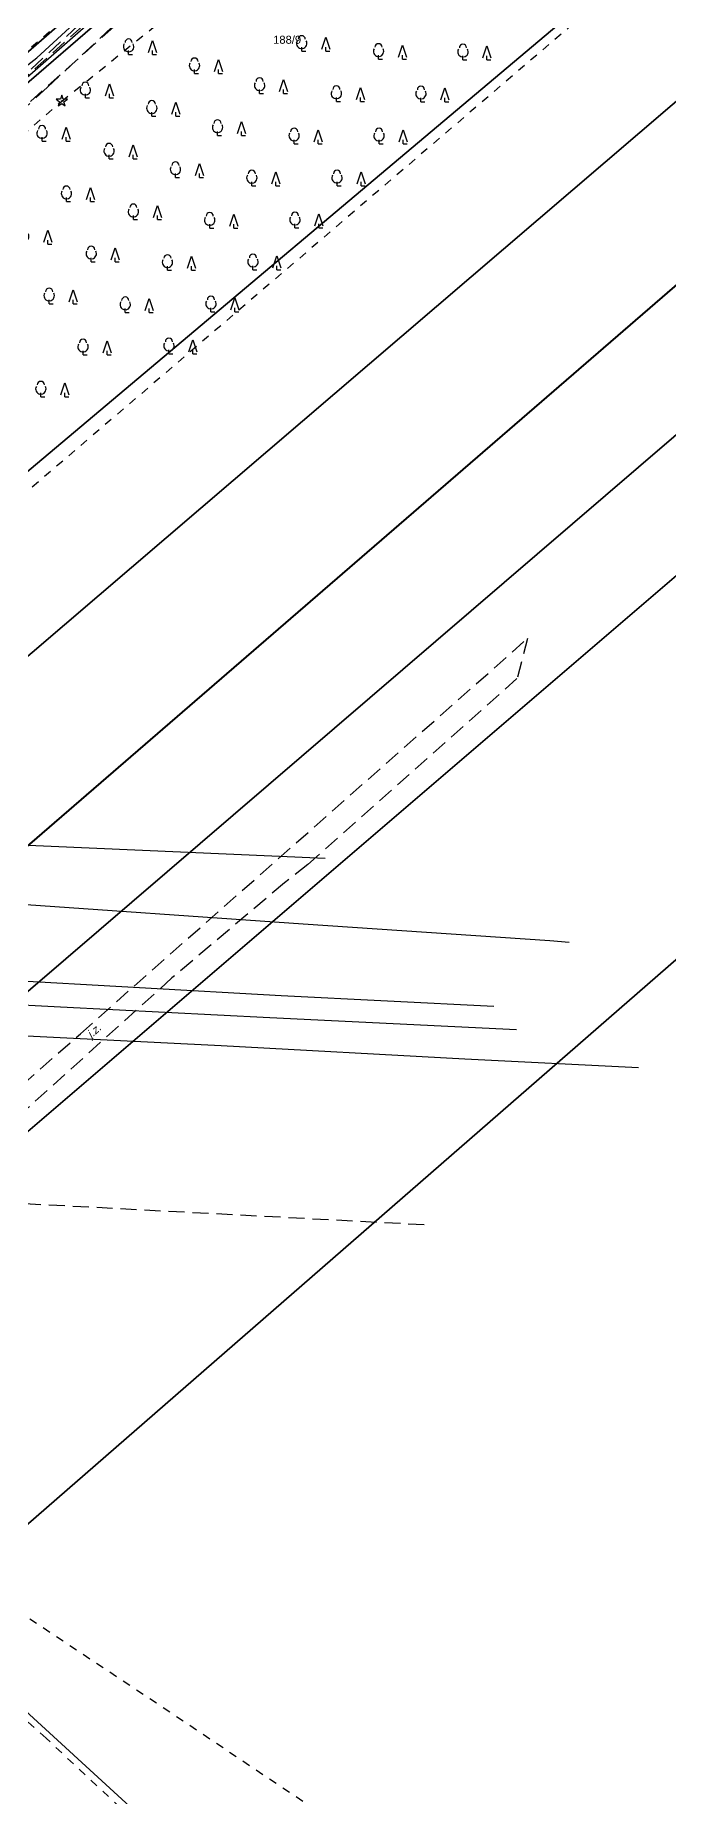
# Model space of a CAD drawing. Header units: metres. Extents: x 7542702 to 7555152, y 5804026 to 5815503.
# Drawn here: x 7545258.7 to 7545337.9, y 5806987.1 to 5807207.3 of the extents above; entities that cross this region are included whole.
import ezdxf

# ---------------------------------------------------------------- set-up
doc = ezdxf.new("R2010")
doc.units = ezdxf.units.M
for name, pattern in [('4001', [0]), ('4002', [2, 1, -1]), ('4003', [3, 2, -1])]:
    doc.linetypes.add(name, pattern=pattern)
for name, color, linetype in [('Drogi', 135, 'Continuous'), ('Dzialki', 165, 'Continuous'), ('Projekty', 252, 'Continuous'), ('Roslinnosc', 104, 'Continuous'), ('Uz_Energia', 1, 'Continuous'), ('Uz_Specjalne', 7, 'Continuous'), ('Uz_Telekomunikacja', 252, 'Continuous')]:
    doc.layers.add(name, color=color, linetype=linetype)
doc.styles.get("Standard").update_dxf_attribs({"font": 'arial.ttf'})

# ---------------------------------------------------------------- blocks, each defined once
blk = doc.blocks.new('1412')
at = {"layer": 'Roslinnosc', "color": 104, "linetype": 'Continuous'}
for p, q in [((-0.33, 0.47), (-1.43, 0.47)), ((-1.43, 0.47), (-0.55, -0.17)), ((0, 1.5), (-0.33, 0.47)), ((0.33, 0.47), (0, 1.5)), ((1.43, 0.47), (0.33, 0.47)), ((0.55, -0.17), (1.43, 0.47)), ((-0.55, -0.17), (-0.88, -1.21)), ((-0.88, -1.21), (0, -0.57)), ((0, -0.57), (0.88, -1.21)), ((0.88, -1.21), (0.55, -0.17))]:
    blk.add_line(p, q, dxfattribs=at)
blk.add_circle((0, 0), 0.1, dxfattribs=at)
blk = doc.blocks.new('1433')
at = {"layer": 'Roslinnosc', "color": 104, "linetype": 'Continuous'}
for p, q in [((-3, 0), (-3, 1)), ((-3, 0), (-2, 0)), ((2, 0.5), (3, 3.5)), ((3, 3.5), (4, 0.5)), ((3, 0), (3, 1)), ((3, 0), (4, 0))]:
    blk.add_line(p, q, dxfattribs=at)
for centre, radius, start, end in [((-3, 2), 1.3, 150, 260), ((-3, 3), 0.9, 0, 180), ((-3, 2), 1.3, 280, 30)]:
    blk.add_arc(centre, radius, start, end, dxfattribs=at)

msp = doc.modelspace()

# ---------------------------------------------------------------- linework, layer by layer
at = {"layer": 'Drogi', "color": 8, "linetype": '4003'}
for p, q in [((7545254.2, 5807199.05), (7545275.36, 5807218.17)), ((7545258.18, 5807203.06, 128.5), (7545275.28, 5807218.91, 128.5)), ((7545277.45, 5807216.33), (7545255.97, 5807197.1)), ((7545277.03, 5807216.4, 128.4), (7545260.22, 5807200.8, 128.5)), ((7545260.22, 5807200.8, 128.5), (7545238.57, 5807180.95, 128.9)), ((7545264.33, 5807082.48), (7545320.2, 5807131.88)), ((7545320.2, 5807131.88), (7545318.89, 5807126.86)), ((7545318.89, 5807126.86), (7545292.74, 5807103.61)), ((7545292.74, 5807103.61), (7545289.82, 5807101.33)), ((7545289.82, 5807101.33), (7545275.77, 5807089.45)), ((7545275.77, 5807089.45), (7545214.35, 5807034.01)), ((7545212.1, 5807036.33), (7545264.33, 5807082.48))]:
    msp.add_line(p, q, dxfattribs=at)
at = {"layer": 'Dzialki'}
for p, q in [((7545617.39, 5807437.51), (7545180.56, 5807063.62)), ((7545180.56, 5807063.62), (7545617.39, 5807437.51)), ((7545628.77, 5807426.82), (7545194.2, 5807051.03)), ((7545194.2, 5807051.03), (7545628.77, 5807426.82)), ((7545639.29, 5807415.34), (7545204.2, 5807041.79)), ((7545204.2, 5807041.79), (7545639.29, 5807415.34)), ((7545213.99, 5807032.74), (7545648.08, 5807404.95)), ((7545648.08, 5807404.95), (7545213.99, 5807032.74)), ((7545415.05, 5807337.2), (7545140.79, 5807100.36)), ((7545140.79, 5807100.36), (7545415.05, 5807337.2)), ((7545166.9, 5807076.25), (7545439.67, 5807306.05)), ((7545439.67, 5807306.05), (7545166.9, 5807076.25)), ((7545139.03, 5807101.99), (7545281.6, 5807225.92)), ((7545281.6, 5807225.92), (7545139.03, 5807101.99)), ((7545362.13, 5807112.1), (7545252.38, 5807016.5)), ((7545252.38, 5807016.5), (7545362.13, 5807112.1)), ((7545231.14, 5807021.89), (7545273.01, 5806983.61)), ((7545273.01, 5806983.61), (7545231.14, 5807021.89))]:
    msp.add_line(p, q, dxfattribs=at)
at = {"layer": 'Projekty', "linetype": '4003'}
msp.add_line((7545307.31, 5807058.58), (7545207.05, 5807063.87), dxfattribs=at)
at = {"layer": 'Roslinnosc', "color": 104, "linetype": '4002'}
for points in [[(7545209.64, 5807109.11, 0), (7545193.82, 5807111.3, 0), (7545173.57, 5807113.54, 0), (7545160.39, 5807114.61, 0), (7545186.18, 5807132.96, 0), (7545262, 5807199.05, 0), (7545289.58, 5807221.24, 0), (7545311.38, 5807240.72, 0), (7545367.7, 5807290.56, 0), (7545412.65, 5807328.83, 0), (7545417.19, 5807334.69, 0), (7545439.83, 5807306.3, 0), (7545209.64, 5807109.11, 0)], [(7545112.82, 5807139.27, 0), (7545246.87, 5807262.03, 0), (7545259.13, 5807249.01, 0), (7545279.98, 5807223.98, 0), (7545269.53, 5807215.61, 0), (7545253.54, 5807201.73, 0), (7545240.45, 5807188.86, 0), (7545212.14, 5807164.43, 0), (7545186.59, 5807142.49, 0), (7545169.38, 5807128.09, 0), (7545161.89, 5807121.89, 0), (7545150.98, 5807121.89, 0), (7545139.5, 5807124.72, 0), (7545112.82, 5807139.27, 0)], [(7545163.18, 5807083.29, 0), (7545180.63, 5807074.66, 0), (7545236.37, 5807023.75, 0), (7545274.68, 5806998.26, 0), (7545295.43, 5806984.34, 0), (7545371.76, 5806903.4, 0), (7545489.92, 5806798.99, 0), (7545579.91, 5806739.27, 0), (7545661.46, 5806675.7, 0), (7545737.25, 5806611.71, 0)], [(7545754.65, 5806582.77, 0), (7545619.75, 5806689.89, 0), (7545558.16, 5806735.74, 0), (7545504, 5806776.35, 0), (7545478.83, 5806795.8, 0), (7545424.13, 5806840.92, 0), (7545392.09, 5806868.14, 0), (7545362.47, 5806894.28, 0), (7545337.37, 5806917.68, 0), (7545297.06, 5806959.79, 0), (7545260.04, 5806994.42, 0), (7545227.33, 5807023.86, 0), (7545163.18, 5807083.29, 0)], [(7545163.18, 5807083.29, 0), (7545180.63, 5807074.66, 0), (7545236.37, 5807023.75, 0), (7545274.68, 5806998.26, 0), (7545295.43, 5806984.34, 0), (7545371.76, 5806903.4, 0), (7545489.92, 5806798.99, 0), (7545579.91, 5806739.27, 0), (7545661.46, 5806675.7, 0), (7545737.25, 5806611.71, 0)], [(7545754.65, 5806582.77, 0), (7545619.75, 5806689.89, 0), (7545558.16, 5806735.74, 0), (7545504, 5806776.35, 0), (7545478.83, 5806795.8, 0), (7545424.13, 5806840.92, 0), (7545392.09, 5806868.14, 0), (7545362.47, 5806894.28, 0), (7545337.37, 5806917.68, 0), (7545297.06, 5806959.79, 0), (7545260.04, 5806994.42, 0), (7545227.33, 5807023.86, 0), (7545163.18, 5807083.29, 0)], [(7545163.18, 5807083.29, 0), (7545180.63, 5807074.66, 0), (7545236.37, 5807023.75, 0), (7545274.68, 5806998.26, 0), (7545295.43, 5806984.34, 0), (7545371.76, 5806903.4, 0), (7545489.92, 5806798.99, 0), (7545579.91, 5806739.27, 0), (7545661.46, 5806675.7, 0), (7545737.25, 5806611.71, 0)], [(7545754.65, 5806582.77, 0), (7545619.75, 5806689.89, 0), (7545558.16, 5806735.74, 0), (7545504, 5806776.35, 0), (7545478.83, 5806795.8, 0), (7545424.13, 5806840.92, 0), (7545392.09, 5806868.14, 0), (7545362.47, 5806894.28, 0), (7545337.37, 5806917.68, 0), (7545297.06, 5806959.79, 0), (7545260.04, 5806994.42, 0), (7545227.33, 5807023.86, 0), (7545163.18, 5807083.29, 0)], [(7545163.18, 5807083.29, 0), (7545180.63, 5807074.66, 0), (7545236.37, 5807023.75, 0), (7545274.68, 5806998.26, 0), (7545295.43, 5806984.34, 0), (7545371.76, 5806903.4, 0), (7545489.92, 5806798.99, 0), (7545579.91, 5806739.27, 0), (7545661.46, 5806675.7, 0), (7545737.25, 5806611.71, 0)], [(7545754.65, 5806582.77, 0), (7545619.75, 5806689.89, 0), (7545558.16, 5806735.74, 0), (7545504, 5806776.35, 0), (7545478.83, 5806795.8, 0), (7545424.13, 5806840.92, 0), (7545392.09, 5806868.14, 0), (7545362.47, 5806894.28, 0), (7545337.37, 5806917.68, 0), (7545297.06, 5806959.79, 0), (7545260.04, 5806994.42, 0), (7545227.33, 5807023.86, 0), (7545163.18, 5807083.29, 0)]]:
    msp.add_polyline3d(points, dxfattribs=at)
at = {"layer": 'Uz_Energia', "color": 1, "linetype": '4001'}
msp.add_line((7545242.44, 5807188.75, 127.67), (7545282.91, 5807224.13, 127.77), dxfattribs=at)
at = {"layer": 'Uz_Specjalne', "color": 7, "linetype": '4001'}
for p, q in [((7545292.19, 5807096.18), (7545250.92, 5807099.03)), ((7545323, 5807094.07), (7545292.19, 5807096.18)), ((7545325.42, 5807093.9), (7545323, 5807094.07)), ((7545289.43, 5807087.21), (7545233.24, 5807090.38)), ((7545218.59, 5807088.17, 127.23), (7545261.86, 5807085.84, 127.08)), ((7545261.86, 5807085.84, 127.08), (7545288, 5807084.5, 127.26)), ((7545316, 5807085.88), (7545289.43, 5807087.21)), ((7545288, 5807084.5, 127.26), (7545318.84, 5807082.99, 127.6))]:
    msp.add_line(p, q, dxfattribs=at)
at = {"layer": 'Uz_Telekomunikacja', "linetype": '4001'}
for p, q in [((7545258.9, 5807204.45, 127.53), (7545270.16, 5807214.86, 127.49)), ((7545248.11, 5807196.1, 127.6), (7545258.9, 5807204.45, 127.53)), ((7545232.71, 5807107.16), (7545294.94, 5807104.42)), ((7545281.93, 5807080.98, 127.25), (7545254.23, 5807082.36, 127.05)), ((7545312.37, 5807079.31, 127.53), (7545281.93, 5807080.98, 127.25)), ((7545334.06, 5807078.21, 127.66), (7545312.37, 5807079.31, 127.53))]:
    msp.add_line(p, q, dxfattribs=at)

# ---------------------------------------------------------------- block references
at = {"layer": 'Roslinnosc', "color": 104, "xscale": 0.5, "yscale": 0.5, "zscale": 0.5}
for name, p in [('1433', (7545271.86, 5807204.87)), ('1433', (7545293.49, 5807205.28)), ('1433', (7545303.09, 5807204.28)), ('1433', (7545280.09, 5807202.49)), ('1433', (7545313.64, 5807204.22)), ('1433', (7545288.23, 5807200.02)), ('1412', (7545262, 5807199.05)), ('1433', (7545266.45, 5807199.46)), ('1433', (7545297.82, 5807199)), ('1433', (7545308.39, 5807198.98)), ('1433', (7545274.76, 5807197.16)), ('1433', (7545261.04, 5807194.04)), ('1433', (7545282.97, 5807194.76)), ('1433', (7545292.54, 5807193.73)), ('1433', (7545303.15, 5807193.73)), ('1433', (7545269.42, 5807191.82)), ('1433', (7545277.71, 5807189.5)), ('1433', (7545287.26, 5807188.45)), ('1433', (7545297.9, 5807188.48)), ('1433', (7545264.09, 5807186.49)), ('1433', (7545272.45, 5807184.24)), ('1433', (7545281.99, 5807183.18)), ('1433', (7545292.65, 5807183.23)), ('1433', (7545258.75, 5807181.15)), ('1433', (7545267.19, 5807178.98)), ('1433', (7545276.71, 5807177.9)), ('1433', (7545287.4, 5807177.98)), ('1433', (7545261.93, 5807173.72)), ('1433', (7545271.44, 5807172.62)), ('1433', (7545282.15, 5807172.73)), ('1433', (7545266.16, 5807167.35)), ('1433', (7545276.9, 5807167.48)), ('1433', (7545260.89, 5807162.07))]:
    msp.add_blockref(name, p, dxfattribs=at)

# ---------------------------------------------------------------- texts
at = {"layer": 'Drogi', "color": 8, "oblique": 15}
msp.add_text('j.z. ', height=1, rotation=41.483, dxfattribs=at).set_placement((7545265.68, 5807081.86))
at = {"layer": 'Dzialki'}
msp.add_text('188/9', height=1, dxfattribs=at).set_placement((7545288.42, 5807206.22))

doc.saveas('drawing.dxf')
